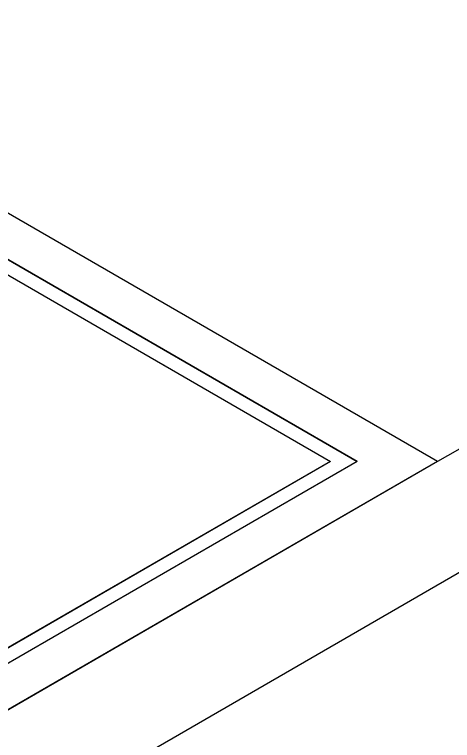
# Model space of a CAD drawing. Extents: x 0 to 258, y 0 to 184.
# Drawn here: x 79.778 to 80.936, y 105.902 to 107.82 of the extents above; entities that cross this region are included whole.
import ezdxf

# ---------------------------------------------------------------- set-up
doc = ezdxf.new("R2010")
doc.units = 0

msp = doc.modelspace()

# ---------------------------------------------------------------- linework, layer by layer
for p, q in [((85.351163, 109.210964), (80.896643, 106.639218)), ((85.492715, 108.96596), (71.77488, 101.046727)), ((80.896643, 106.639747), (78.951958, 107.762108)), ((78.951958, 107.63987), (80.684448, 106.639747)), ((80.684183, 106.639482), (78.951958, 107.639606)), ((78.951958, 107.59886), (80.61354, 106.639747)), ((80.896643, 106.639747), (77.856056, 104.884239)), ((80.684448, 106.639747), (77.856056, 105.00674)), ((80.896643, 106.639218), (77.856056, 104.883974)), ((80.61354, 106.639747), (79.022602, 105.721115)), ((80.61354, 106.639482), (79.022602, 105.72085)), ((80.61354, 106.639482), (80.61354, 106.639482)), ((80.896114, 106.639482), (80.896643, 106.639218))]:
    msp.add_line(p, q)

doc.saveas('drawing.dxf')
